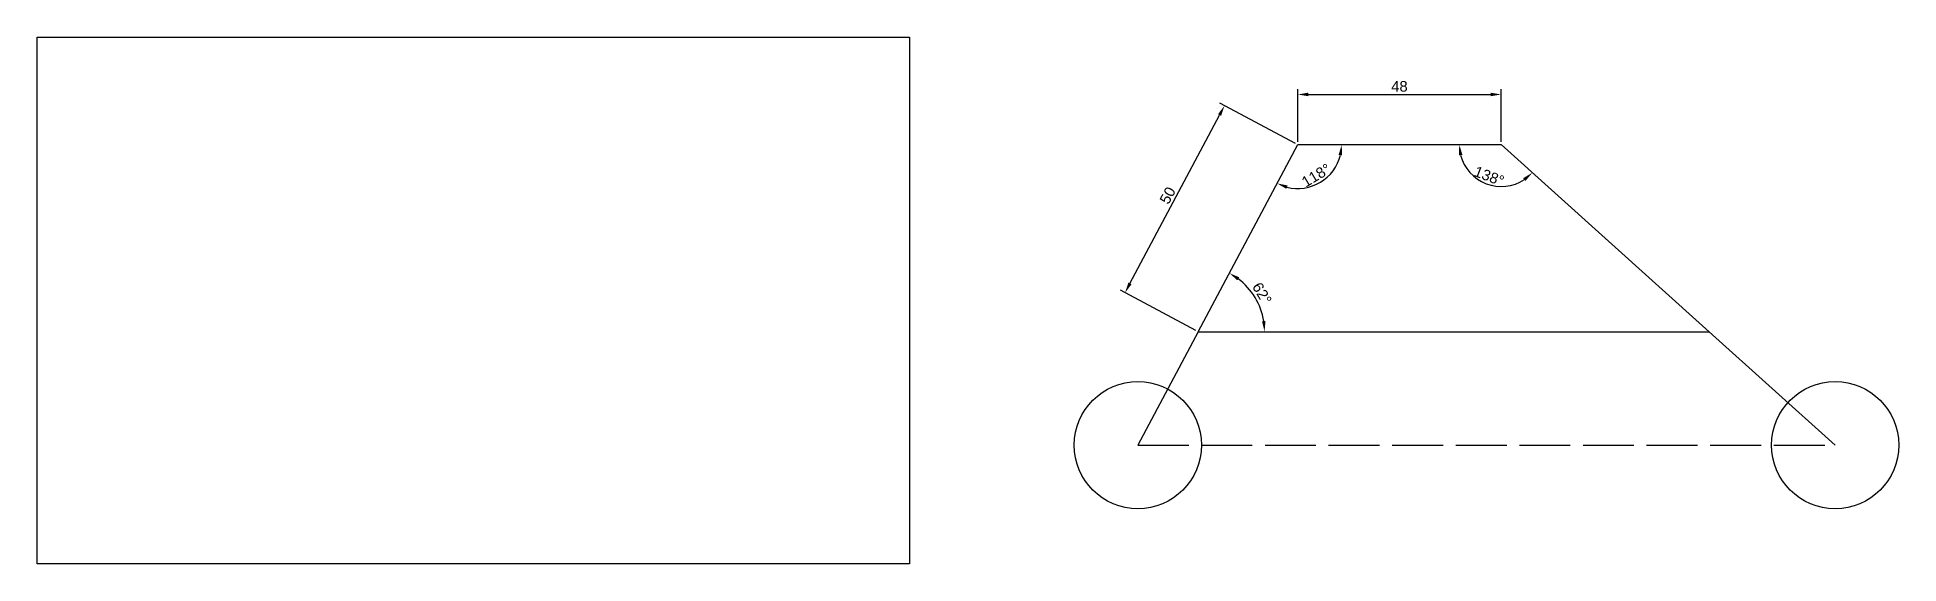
# Model space of a CAD drawing. Header units: millimetres. Extents: x 1426 to 1865, y 1173 to 1298.
import ezdxf

# ---------------------------------------------------------------- set-up
doc = ezdxf.new("R2010")
doc.units = ezdxf.units.MM
doc.linetypes.add('ACAD_ISO02W100', pattern=[15, 12, -3])
doc.styles.get("Standard").update_dxf_attribs({"font": 'arial.ttf'})
doc.dimstyles.new('ISO-25', dxfattribs={"dimtxt": 2.5, "dimasz": 2.5, "dimexe": 1.25, "dimexo": 0.625, "dimtad": 1, "dimtxsty": 'Standard', "dimcen": 2.5, "dimadec": 0, "dimazin": 0, "dimtfac": 1, "dimtmove": 0, "dimatfit": 3, "dimfxl": 1, "dimarcsym": 0})
picture_1 = doc.add_image_def('image1.jpg', size_in_pixel=(1406, 849))

# ---------------------------------------------------------------- blocks, each defined once
blk = doc.blocks.new('*D2')
at = {"color": 0, "lineweight": -2, "transparency": 16777216}
for p, q in [((1723.41, 1273.02), (1723.41, 1285.46)), ((1725.91, 1284.21), (1768.91, 1284.21)), ((1771.41, 1273.02), (1771.41, 1285.46))]:
    blk.add_line(p, q, dxfattribs=at)
at = {"color": 0, "transparency": 16777216}
for points in [[(1725.91, 1284.63), (1725.91, 1283.8), (1723.41, 1284.21)], [(1768.91, 1284.63), (1768.91, 1283.8), (1771.41, 1284.21)]]:
    blk.add_solid(points, dxfattribs=at)
at = {"layer": 'Defpoints', "color": 0, "transparency": 16777216}
for p in [(1771.41, 1284.21), (1723.41, 1272.39), (1771.41, 1272.39)]:
    blk.add_point(p, dxfattribs=at)
at = {"color": 0, "transparency": 16777216, "insert": (1747.41, 1286.11), "char_height": 2.5, "attachment_point": 5}
blk.add_mtext('48', dxfattribs=at)
blk = doc.blocks.new('*D3')
at = {"color": 0, "lineweight": -2, "transparency": 16777216}
for p, q in [((1722.86, 1272.68), (1705.05, 1282.15)), ((1683.85, 1239.63), (1704.98, 1279.36)), ((1699.39, 1228.54), (1681.58, 1238.01))]:
    blk.add_line(p, q, dxfattribs=at)
at = {"color": 0, "transparency": 16777216}
for points in [[(1704.61, 1279.55), (1705.35, 1279.16), (1706.15, 1281.57)], [(1683.49, 1239.82), (1684.22, 1239.43), (1682.68, 1237.42)]]:
    blk.add_solid(points, dxfattribs=at)
at = {"layer": 'Defpoints', "color": 0, "transparency": 16777216}
for p in [(1706.15, 1281.57), (1723.41, 1272.39), (1699.94, 1228.24)]:
    blk.add_point(p, dxfattribs=at)
at = {"color": 0, "transparency": 16777216, "insert": (1692.74, 1260.39), "char_height": 2.5, "attachment_point": 5, "rotation": 62}
blk.add_mtext('50', dxfattribs=at)
blk = doc.blocks.new('*D4')
at = {"color": 0, "lineweight": -2, "transparency": 16777216}
blk.add_arc((1723.41, 1272.39), 10.37, 255.8491, 346.1509, dxfattribs=at)
at = {"color": 0, "transparency": 16777216}
for points in [[(1733.06, 1269.96), (1733.89, 1269.86), (1733.78, 1272.39)], [(1720.73, 1261.95), (1721.03, 1262.73), (1718.54, 1263.24)]]:
    blk.add_solid(points, dxfattribs=at)
at = {"layer": 'Defpoints', "color": 0, "transparency": 16777216}
for p in [(1723.41, 1272.39), (1723.41, 1272.39), (1771.41, 1272.39), (1725.45, 1262.22), (1699.94, 1228.24)]:
    blk.add_point(p, dxfattribs=at)
at = {"color": 0, "transparency": 16777216, "insert": (1727.77, 1265.13), "char_height": 2.5, "attachment_point": 5, "rotation": 31}
blk.add_mtext('118°', dxfattribs=at)
blk = doc.blocks.new('*D5')
at = {"color": 0, "lineweight": -2, "transparency": 16777216}
blk.add_arc((1771.41, 1272.39), 9.89, 194.5192, 303.4808, dxfattribs=at)
at = {"color": 0, "transparency": 16777216}
for points in [[(1761.42, 1269.86), (1762.25, 1269.96), (1761.52, 1272.39)], [(1776.6, 1264.46), (1777.14, 1263.82), (1778.76, 1265.77)]]:
    blk.add_solid(points, dxfattribs=at)
at = {"layer": 'Defpoints', "color": 0, "transparency": 16777216}
for p in [(1723.41, 1272.39), (1771.41, 1272.39), (1771.41, 1272.39), (1764.54, 1265.27), (1820.44, 1228.24)]:
    blk.add_point(p, dxfattribs=at)
at = {"color": 0, "transparency": 16777216, "insert": (1768.55, 1264.93), "char_height": 2.5, "attachment_point": 5, "rotation": 339}
blk.add_mtext('138°', dxfattribs=at)
blk = doc.blocks.new('*D6')
at = {"color": 0, "lineweight": -2, "transparency": 16777216}
blk.add_arc((1699.94, 1228.24), 15.65, 9.1597, 52.8403, dxfattribs=at)
at = {"color": 0, "transparency": 16777216}
for points in [[(1709.17, 1240.37), (1709.62, 1241.07), (1707.29, 1242.06)], [(1715.81, 1230.77), (1714.98, 1230.7), (1715.59, 1228.24)]]:
    blk.add_solid(points, dxfattribs=at)
at = {"layer": 'Defpoints', "color": 0, "transparency": 16777216}
for p in [(1723.41, 1272.39), (1714.59, 1233.77), (1699.94, 1228.24), (1699.94, 1228.24), (1820.44, 1228.24)]:
    blk.add_point(p, dxfattribs=at)
at = {"color": 0, "transparency": 16777216, "insert": (1714.99, 1237.28), "char_height": 2.5, "attachment_point": 5, "rotation": 301}
blk.add_mtext('62°', dxfattribs=at)

msp = doc.modelspace()

# ---------------------------------------------------------------- linework, layer by layer
for p, q in [((1699.938, 1228.243), (1723.412, 1272.39)), ((1723.412, 1272.39), (1771.412, 1272.39)), ((1771.412, 1272.39), (1820.442, 1228.243)), ((1699.938, 1228.243), (1685.707, 1201.478)), ((1699.938, 1228.243), (1820.442, 1228.243)), ((1820.442, 1228.243), (1850.168, 1201.478))]:
    msp.add_line(p, q)
at = {"color": 244, "linetype": 'ACAD_ISO02W100', "true_color": 0x991b1e}
msp.add_line((1685.707, 1201.478), (1850.168, 1201.478), dxfattribs=at)
for centre in [(1685.707, 1201.478), (1850.168, 1201.478)]:
    msp.add_circle(centre, 15)

# ---------------------------------------------------------------- dimensions: what is measured, and where the dimension line sits
dim = msp.add_linear_dim(base=(1771.412, 1284.213), p1=(1723.412, 1272.39), p2=(1771.412, 1272.39), dimstyle='ISO-25')
dim.commit()
dim.dimension.update_dxf_attribs({"geometry": '*D2', "text_midpoint": (1747.412, 1286.115)})
dim = msp.add_aligned_dim(p1=(1699.938, 1228.243), p2=(1723.412, 1272.39), distance=19.546, dimstyle='ISO-25')
dim.commit()
dim.dimension.update_dxf_attribs({"geometry": '*D3', "text_midpoint": (1692.738, 1260.386)})
for base, line1, line2, picture, middle in [((1725.449, 1262.224), ((1723.412, 1272.39), (1771.412, 1272.39)), ((1699.938, 1228.243), (1723.412, 1272.39)), '*D4', (1727.772, 1265.133)), ((1714.585, 1233.768), ((1699.938, 1228.243), (1820.442, 1228.243)), ((1699.938, 1228.243), (1723.412, 1272.39)), '*D6', (1714.987, 1237.285)), ((1764.54, 1265.274), ((1771.412, 1272.39), (1820.442, 1228.243)), ((1723.412, 1272.39), (1771.412, 1272.39)), '*D5', (1768.548, 1264.931))]:
    dim = msp.add_angular_dim_2l(base=base, line1=line1, line2=line2, dimstyle='ISO-25')
    dim.commit()
    dim.dimension.update_dxf_attribs({"geometry": picture, "text_midpoint": middle})

# ---------------------------------------------------------------- pictures from other files: only their frames are drawn
image = msp.add_image(picture_1, insert=(1426.134, 1173.486), size_in_units=(205.739, 124.233))
image.dxf.flags = 7

doc.saveas('drawing.dxf')
